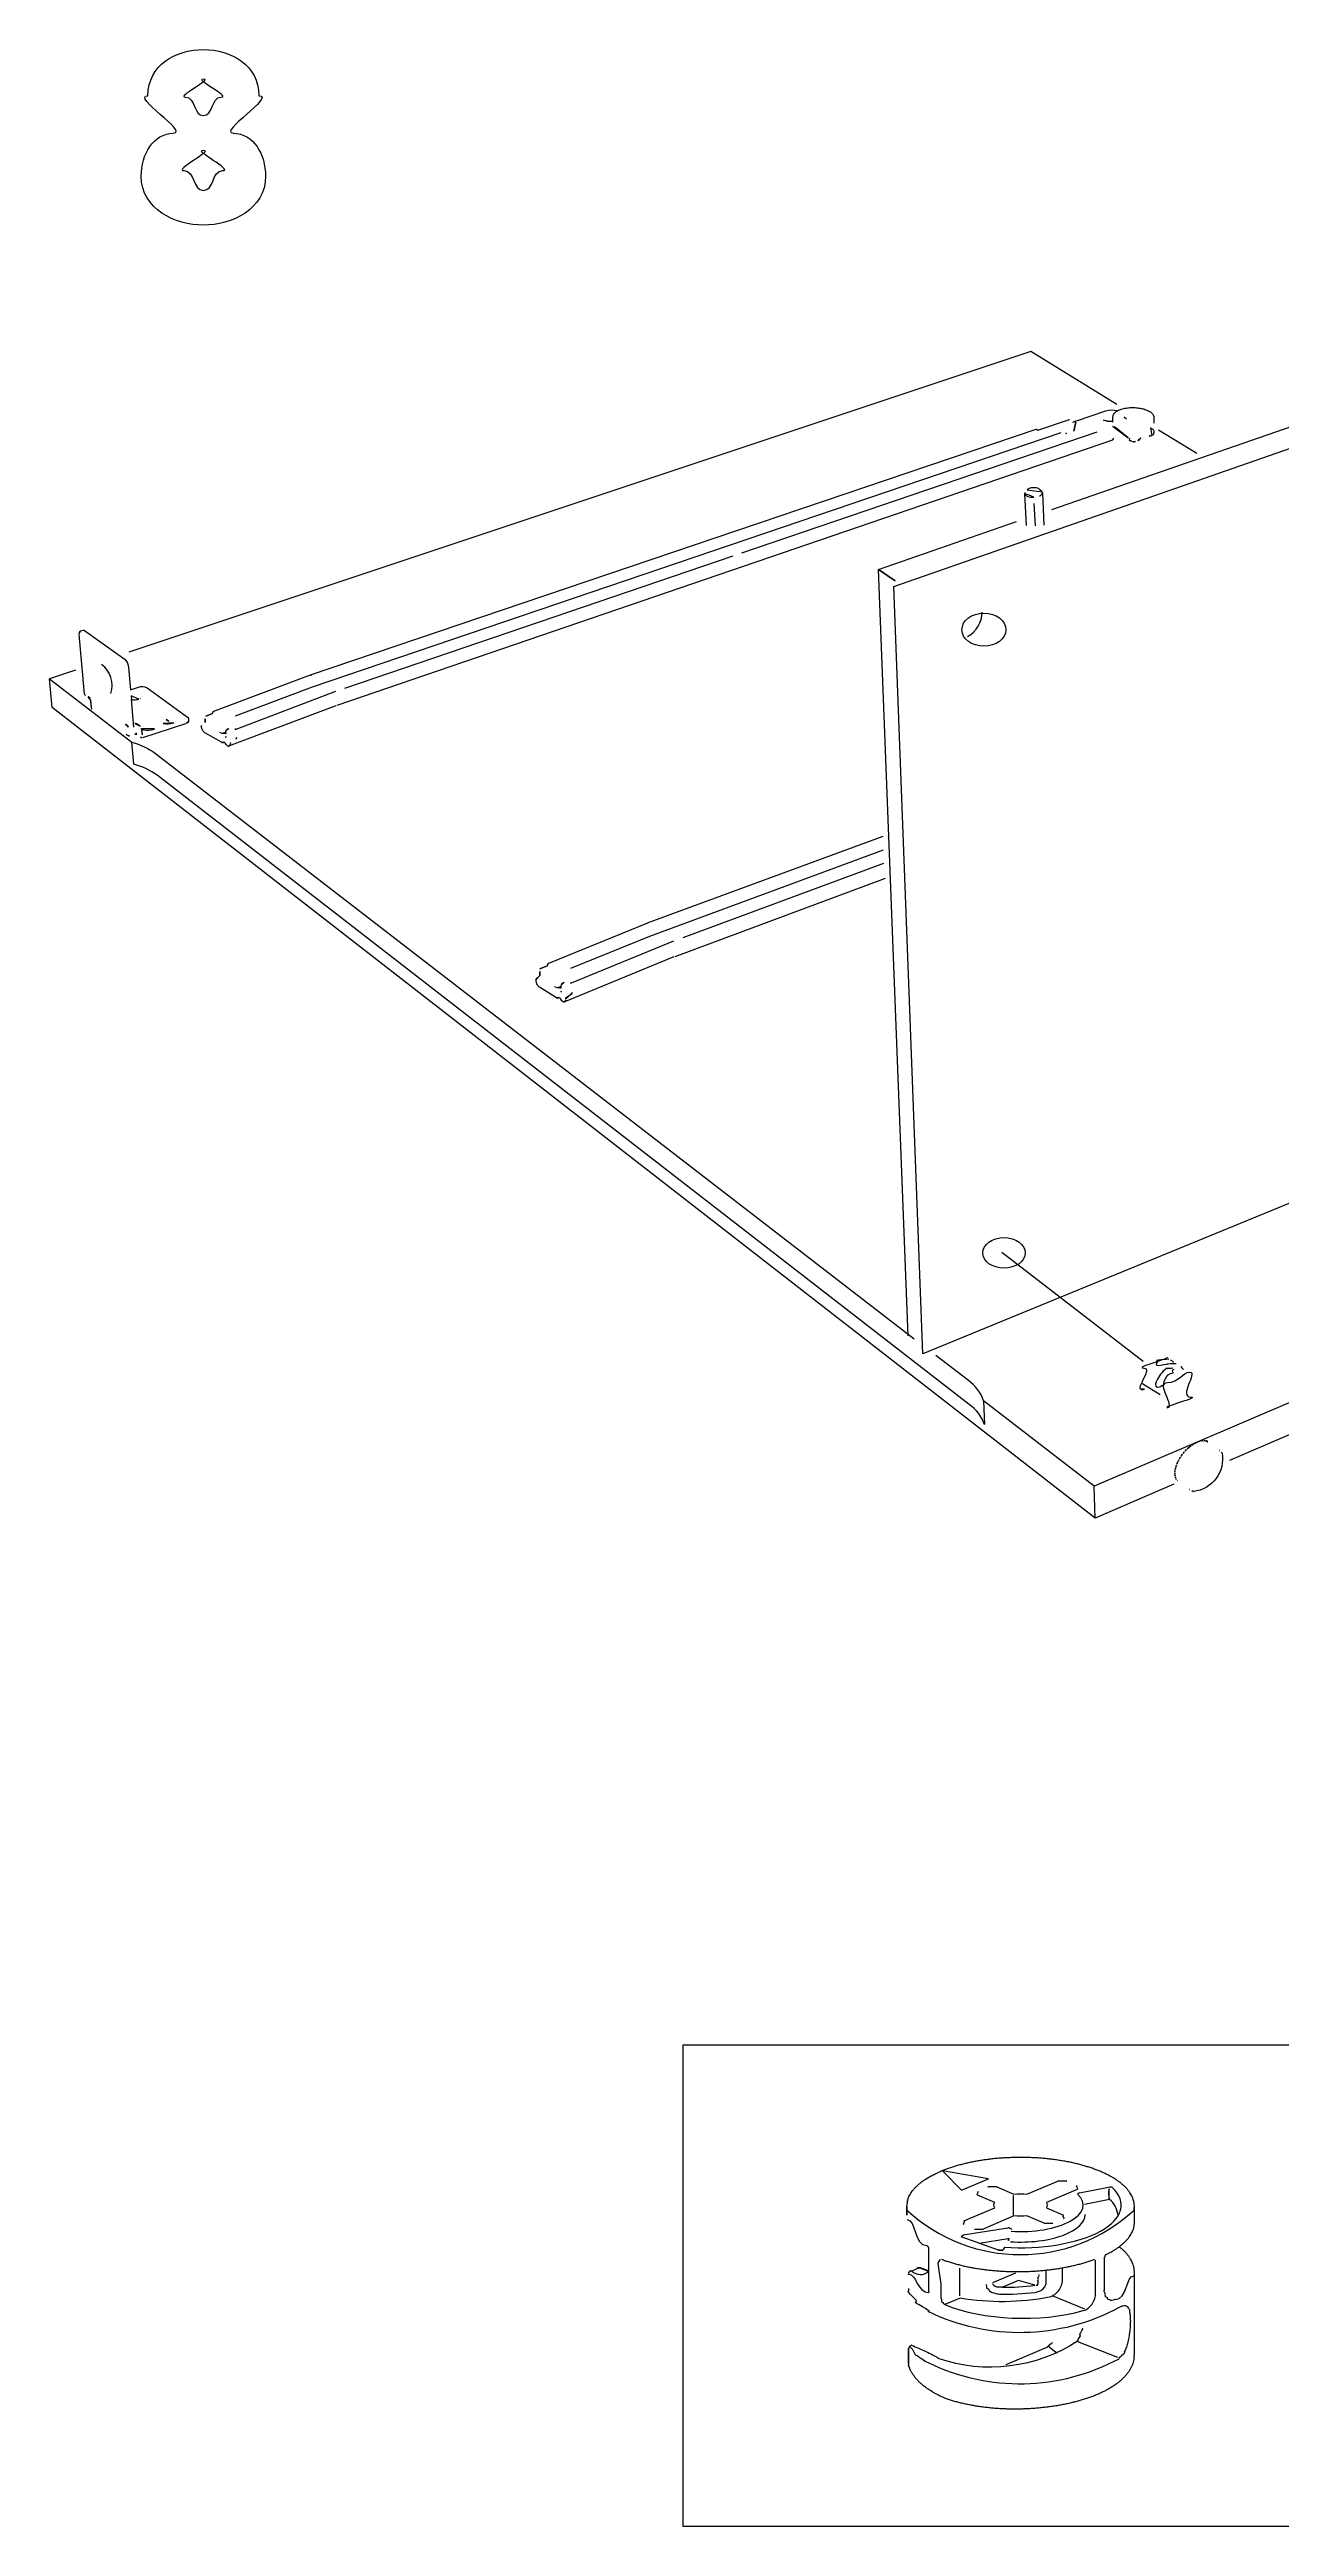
# Model space of a CAD drawing. Header units: metres. Extents: x -30.9 to 24.7, y -10.3 to 6.8.
# Drawn here: x 11.083 to 12.104, y 2.428 to 4.487 of the extents above; entities that cross this region are included whole.
import ezdxf

# ---------------------------------------------------------------- set-up
doc = ezdxf.new("R2010")
doc.units = ezdxf.units.M
doc.header["$MEASUREMENT"] = 0
doc.layers.add('PDF_Working_Num_Penna__255_Num_Penna__255', color=255, linetype='Continuous', lineweight=18)
doc.layers.add('PDF_Working_Num_Penna__7_Num_Penna__7', color=7, linetype='Continuous', lineweight=18)
doc.styles.add('GENERATED_STYLE_1', font='')
doc.styles.get('GENERATED_STYLE_1').set_extended_font_data('Arial')

msp = doc.modelspace()

# ---------------------------------------------------------------- linework, layer by layer
at = {"layer": 'PDF_Working_Num_Penna__255_Num_Penna__255', "color": 255, "linetype": 'Continuous', "lineweight": 18, "flags": 128}
msp.add_lwpolyline([(11.9921, 3.3962), (11.8748, 3.4867)], dxfattribs=at)
at = {"layer": 'PDF_Working_Num_Penna__7_Num_Penna__7', "color": 7, "linetype": 'Continuous', "lineweight": 18, "flags": 128}
for points in [[(11.7848, 4.0402), (12.6914, 4.3563)], [(11.9163, 4.1042), (12.5868, 4.3366)], [(11.8987, 4.2356), (11.149, 3.9856)], [(11.9702, 4.1916), (11.8987, 4.2356)], [(11.9309, 4.1788), (11.9304, 4.1787), (11.9298, 4.1786), (11.9043, 4.1699)], [(11.9669, 4.1769), (11.967, 4.1813), (11.9671, 4.1818), (11.9671, 4.1823), (11.9673, 4.1827), (11.9675, 4.1832), (11.9677, 4.1836), (11.9681, 4.1842), (11.9686, 4.1847), (11.9691, 4.1851), (11.9697, 4.1856), (11.9703, 4.186), (11.9709, 4.1864), (11.9716, 4.1867), (11.9724, 4.1871), (11.9732, 4.1874), (11.974, 4.1877), (11.975, 4.1879), (11.976, 4.1882), (11.977, 4.1884), (11.978, 4.1886), (11.9791, 4.1887), (11.9801, 4.1888), (11.9812, 4.1889), (11.9823, 4.1889), (11.9834, 4.189), (11.9845, 4.1889), (11.9856, 4.1889), (11.9866, 4.1888), (11.9877, 4.1887), (11.9887, 4.1886), (11.9898, 4.1884), (11.9908, 4.1882), (11.9917, 4.188), (11.9927, 4.1878), (11.9936, 4.1875), (11.9945, 4.1872), (11.9953, 4.1869), (11.9961, 4.1865), (11.9969, 4.1861), (11.9976, 4.1857), (11.9982, 4.1853), (11.9988, 4.1848), (11.9994, 4.1843), (11.9999, 4.1838), (12.0003, 4.1833), (12.0006, 4.1828), (12.0009, 4.1822), (12.001, 4.1817), (12.0011, 4.1811), (12.0011, 4.1806), (12.001, 4.1761)], [(11.9237, 4.168), (11.3014, 3.9566), (11.2375, 3.9325)], [(11.9029, 4.1708), (11.2999, 3.9666)], [(11.3223, 3.9417), (11.967, 4.1621)], [(11.6586, 4.0682), (11.9539, 4.1689)], [(12.0367, 4.1507), (12.0049, 4.1702)], [(11.8936, 4.1173), (11.8948, 4.0909)], [(11.9085, 4.118), (11.9097, 4.0913)], [(11.9014, 4.1092), (11.9023, 4.0908)], [(11.7969, 3.4175), (11.7721, 4.0544), (11.8869, 4.0943)], [(11.3287, 3.9558), (11.6515, 4.0658)], [(11.8089, 3.4026), (11.7848, 4.0402)], [(11.113, 3.9497), (11.1127, 3.9499), (11.1125, 3.9502), (11.1124, 3.9506), (11.1123, 3.951), (11.1079, 4.0003)], [(11.1047, 3.9708), (11.0832, 3.9636)], [(11.0832, 3.9636), (11.1516, 3.9108)], [(11.0853, 3.9397), (11.0832, 3.9636)], [(11.2998, 3.9666), (11.2195, 3.9364)], [(11.2382, 3.9218), (11.3211, 3.9532)], [(12.0178, 3.2942), (11.9522, 3.266), (11.0854, 3.9397)], [(11.1532, 3.9234), (11.1512, 3.9463)], [(11.2323, 3.9078), (11.3215, 3.9415)], [(11.1961, 3.9261), (11.1603, 3.9146)], [(11.226, 3.9109), (11.2123, 3.9187), (11.2118, 3.9191), (11.2114, 3.9195), (11.2109, 3.92), (11.2105, 3.9205), (11.2102, 3.9211), (11.2099, 3.9217), (11.2097, 3.9224), (11.2095, 3.923), (11.2095, 3.9236), (11.2094, 3.9244)], [(11.5802, 3.7607), (11.7762, 3.8328)], [(11.7761, 3.8212), (11.5818, 3.7495), (11.5163, 3.7227)], [(11.6098, 3.7487), (11.7767, 3.8105)], [(11.6032, 3.7329), (11.7781, 3.7979)], [(11.5801, 3.7606), (11.4978, 3.727)], [(12.6732, 3.7576), (11.8089, 3.4026)], [(11.511, 3.6951), (11.6023, 3.7327)], [(11.517, 3.7108), (11.602, 3.7458)], [(11.5045, 3.6986), (11.4905, 3.7074), (11.49, 3.7077), (11.4895, 3.7082), (11.4891, 3.7087), (11.4887, 3.7093), (11.4883, 3.71), (11.488, 3.7107), (11.4878, 3.7114), (11.4877, 3.7121), (11.4876, 3.7128), (11.4875, 3.7136)], [(12.7399, 3.6049), (12.064, 3.3141)], [(11.9921, 3.3962), (11.8748, 3.4867)], [(11.991, 3.3783), (12.0064, 3.3687)], [(11.9522, 3.266), (11.9515, 3.2927)], [(11.8255, 2.7237), (11.8413, 2.7076)], [(11.8637, 2.7171), (11.8255, 2.7237)], [(11.8413, 2.7076), (11.8637, 2.7171)], [(11.8844, 2.6861), (11.8843, 2.7031)], [(11.8425, 2.6704), (11.8797, 2.6762)], [(11.872, 2.6578), (11.8417, 2.6686)], [(11.8399, 2.6197), (11.8399, 2.6429)], [(11.8672, 2.631), (11.8863, 2.639)], [(11.9599, 2.6246), (11.9599, 2.6518)], [(11.9437, 2.6086), (11.9174, 2.6195)], [(11.9127, 2.5772), (11.8779, 2.5625)], [(11.9711, 2.5685), (11.938, 2.5815)]]:
    msp.add_lwpolyline(points, dxfattribs=at)
for points in [[(11.9706, 4.1862, 0.134357), (11.9608, 4.1861), (11.9364, 4.1778)], [(11.1088, 4.0034), (11.1111, 4.0041), (11.1114, 4.0041), (11.1117, 4.0041), (11.112, 4.004), (11.1123, 4.0037), (11.1459, 3.9795, -0.192602), (11.1489, 3.9729), (11.1505, 3.9545), (11.1571, 3.9566, -0.207443), (11.1642, 3.9562), (11.1979, 3.9318), (11.1983, 3.9314), (11.1985, 3.9311), (11.1986, 3.9307), (11.1988, 3.9284)], [(12.8243, 3.6659), (11.9515, 3.2927), (11.8596, 3.3637), (11.8603, 3.3439, 0.148635), (11.8476, 3.3606), (11.1727, 3.8834, 0.095923), (11.1531, 3.8926), (11.1516, 3.9108, -0.095468), (11.1712, 3.9016), (11.8017, 3.4152)], [(11.8596, 3.3637, 0.154671), (11.8469, 3.3804), (11.8199, 3.4012)], [(12.0569, 3.321), (12.0573, 3.3206), (12.0576, 3.3204), (12.0578, 3.32, -0.430531), (12.0341, 3.2882), (12.0334, 3.2884), (12.033, 3.2884)], [(11.7959, 2.6972, 0.090669), (11.7958, 2.691, 0.39189), (11.9846, 2.6911, 0.091105), (11.9846, 2.6974, 0.004529), (11.9844, 2.6982, 0.026517), (11.9839, 2.7, 0.019251), (11.9832, 2.7019, 0.024942), (11.9823, 2.7037, 0.024149), (11.9812, 2.7054, 0.018425), (11.9799, 2.7072, 0.01127), (11.9785, 2.709, 0.017787), (11.9768, 2.7107, 0.012441), (11.975, 2.7123, 0.011247), (11.973, 2.714, 0.010277), (11.9709, 2.7155, 0.011588), (11.9685, 2.7171, 0.009842), (11.9661, 2.7186, 0.011147), (11.9634, 2.72, 0.005819), (11.9607, 2.7214, 0.009863), (11.9578, 2.7227, 0.009362), (11.9547, 2.724, 0.004815), (11.9515, 2.7252, 0.006919), (11.9482, 2.7264, 0.001881), (11.9448, 2.7274, 0.005202), (11.9413, 2.7284, 0.004122), (11.9376, 2.7294, 0.003879), (11.9339, 2.7303, 0.005691), (11.9301, 2.7311, 0.003263), (11.9262, 2.7318, 0.004399), (11.9223, 2.7324, 0.00825), (11.9182, 2.733, 0.006879), (11.9141, 2.7335, 0.004631), (11.91, 2.7339, 0.004524), (11.9058, 2.7343, 0.006637), (11.9016, 2.7345, 0.004294), (11.8974, 2.7347, 0.004207), (11.8932, 2.7348, 0.005268), (11.8889, 2.7348, 0.001058), (11.8847, 2.7347, 0.004262), (11.8805, 2.7346, 0.0043), (11.8762, 2.7344, 0.000156), (11.8721, 2.7341, 0.004486), (11.8679, 2.7337, 0.00348), (11.8638, 2.7332, 0.003706), (11.8598, 2.7327, 0.003971), (11.8558, 2.7321, 0.006338), (11.8519, 2.7314, 0.005831), (11.848, 2.7306, 0.00608), (11.8443, 2.7297, 0.006615), (11.8406, 2.7288, 0.008292), (11.837, 2.7278, 0.008919), (11.8336, 2.7268, 0.010476), (11.8302, 2.7257, 0.0097), (11.827, 2.7245, 0.00815), (11.8241, 2.7233)], [(11.7964, 2.6996, -0.021065), (11.7971, 2.7014, -0.02084), (11.7979, 2.7032, -0.019061), (11.799, 2.7051, -0.015167), (11.8002, 2.7068, -0.016922), (11.8017, 2.7086, -0.016495), (11.8033, 2.7103, -0.013762), (11.8051, 2.712, -0.017859), (11.807, 2.7136, -0.013182), (11.8091, 2.7152, -0.012616), (11.8114, 2.7168, -0.02325), (11.8165, 2.7197, -0.008566), (11.8192, 2.7211, -0.007869), (11.8221, 2.7225, 0.000332), (11.8237, 2.7232)], [(11.8432, 2.6821), (11.8688, 2.693, -0.287025), (11.8688, 2.6975), (11.8544, 2.7036)], [(11.8705, 2.7104), (11.8848, 2.7043, -0.051581), (11.8956, 2.7043), (11.9212, 2.7151)], [(11.9373, 2.7083), (11.9117, 2.6975, -0.287025), (11.9117, 2.6929), (11.926, 2.6869)], [(11.9392, 2.7055), (11.9634, 2.7102, -0.087033), (11.9653, 2.7103)], [(11.9712, 2.6874, 0.182915), (11.9643, 2.6999), (11.9435, 2.6958)], [(11.91, 2.6801), (11.8956, 2.6862, -0.052413), (11.8848, 2.6862), (11.8592, 2.6753)], [(11.9612, 2.6541, 0.006127), (11.9627, 2.6548, 0.010122), (11.9654, 2.6562, 0.012849), (11.9679, 2.6577, 0.011802), (11.9702, 2.6592, 0.010939), (11.9724, 2.6608, 0.016376), (11.9745, 2.6624, 0.013442), (11.9763, 2.664, 0.018573), (11.978, 2.6657, 0.017431), (11.9796, 2.6674, 0.019087), (11.9809, 2.6692, 0.038917), (11.983, 2.6727, 0.01777), (11.9838, 2.6745, 0.030709), (11.9843, 2.6763, 0.025636), (11.9846, 2.6778, 0.045039), (11.9849, 2.6807), (11.9849, 2.6941)], [(11.8138, 2.6588), (11.8138, 2.6258, 0.011356), (11.8138, 2.6242, 0.017495), (11.814, 2.6226)], [(11.8558, 2.6637), (11.8799, 2.6675, -0.096349), (11.881, 2.6674)], [(11.9844, 2.6438, 0.025888), (11.9839, 2.6457, 0.021613), (11.9831, 2.6476, 0.024257), (11.9822, 2.6495, 0.019825), (11.9811, 2.6513, 0.015446), (11.9798, 2.6531, 0.01793), (11.9784, 2.6549, 0.017548), (11.9767, 2.6567, 0.013508), (11.9749, 2.6584, 0.01721), (11.9729, 2.6601)], [(11.8242, 2.6176), (11.8242, 2.6294), (11.8217, 2.6466, -0.205989), (11.8222, 2.648), (11.8238, 2.6499)], [(11.8246, 2.6502, 0.001826), (11.8262, 2.6496, 0.009319), (11.8294, 2.6485, 0.007259), (11.8327, 2.6474, 0.006563), (11.8362, 2.6464, 0.003942), (11.8397, 2.6455, 0.006562), (11.8434, 2.6446, 0.005164), (11.8471, 2.6438, 0.007667), (11.8509, 2.6431, 0.005396), (11.8548, 2.6424, 0.005386), (11.8588, 2.6419, 0.003566), (11.8628, 2.6414, 0.003249), (11.8669, 2.6409, 0.002153), (11.8711, 2.6406, 0.002274), (11.8752, 2.6403, 0.003339), (11.8794, 2.6401, 0.00318), (11.8837, 2.64, 0.003173), (11.8879, 2.64, 0.004219), (11.8922, 2.64, 0.004198), (11.8964, 2.6401, 0.005292), (11.9006, 2.6403, 0.006425), (11.9048, 2.6406, 0.005231), (11.909, 2.641, 0.006654), (11.9131, 2.6414, 0.002291), (11.9172, 2.6419, 0.002646), (11.9213, 2.6425, 0.00347), (11.9253, 2.6432, 0.005281), (11.9292, 2.6439, 0.005403), (11.933, 2.6447, 0.008427), (11.9367, 2.6456, 0.007533), (11.9404, 2.6465, 0.004314), (11.9439, 2.6475, 0.004612), (11.9474, 2.6486, 0.006855), (11.9507, 2.6497, 0.006296), (11.952, 2.6502)], [(11.9249, 2.6431), (11.9249, 2.6334, -0.081545), (11.9241, 2.6287, -0.074555), (11.9218, 2.6242, -0.074921), (11.9184, 2.6207, -0.088632), (11.9143, 2.6187, -0.090329), (11.84, 2.6179), (11.8273, 2.6125)], [(11.8652, 2.6234, 0.073302), (11.8689, 2.6219, 0.057742), (11.8727, 2.6213, 0.039963), (11.9023, 2.6227, 0.066894), (11.9057, 2.6236, 0.077365), (11.9086, 2.6254, 0.094677), (11.9108, 2.6282, 0.115114), (11.9116, 2.632), (11.9116, 2.6359), (11.9116, 2.6412)], [(11.9423, 2.6075, 0.09534), (11.9464, 2.6095, 0.084494), (11.9497, 2.613, 0.073743), (11.9519, 2.6175, 0.075162), (11.9526, 2.6223), (11.9526, 2.6494)], [(11.9848, 2.5702, 0.015816), (11.9849, 2.5716), (11.9849, 2.6395)], [(11.9744, 2.6113, 0.051297), (11.9721, 2.61, -0.241065), (11.8134, 2.6067)], [(11.9764, 2.5727, 0.034106), (11.9781, 2.5762, 0.026312), (11.9794, 2.5803, 0.037226), (11.9812, 2.5895, 0.014837), (11.9816, 2.5942, 0.014247), (11.9818, 2.5987, 0.017857), (11.9816, 2.6028, 0.027035), (11.9812, 2.6061)], [(11.8, 2.5787), (11.7997, 2.5788, -0.007086), (11.8114, 2.5736, -0.007877), (11.8171, 2.5708, -0.00944), (11.8198, 2.5694, -0.01742), (11.821, 2.5686)], [(11.938, 2.583, -0.010059), (11.9376, 2.5821, -0.231108), (11.8219, 2.5677), (11.8217, 2.5678)], [(11.9846, 2.568, -0.022204), (11.9842, 2.5659, -0.02018), (11.9836, 2.5637, -0.025151), (11.9827, 2.5615, -0.022481), (11.9816, 2.5594, -0.018171), (11.9804, 2.5572, -0.018548), (11.9789, 2.5551, -0.017124), (11.9771, 2.5531, -0.016134), (11.9752, 2.5511, -0.014205), (11.9731, 2.5491, -0.014321), (11.9708, 2.5473, -0.014358), (11.9684, 2.5455, -0.00912), (11.9658, 2.5438, -0.010811), (11.963, 2.5422, -0.008295), (11.9602, 2.5407, -0.011379), (11.9572, 2.5392, -0.006133), (11.9541, 2.5378, -0.009854), (11.9509, 2.5365, -0.008191), (11.9475, 2.5353, -0.008605), (11.9441, 2.5341, -0.007149), (11.9405, 2.533, -0.006183), (11.9369, 2.532, -0.005963), (11.9332, 2.5311, -0.00354), (11.9294, 2.5302, -0.00536), (11.9255, 2.5294, -0.006111), (11.9216, 2.5287, -0.004173), (11.9176, 2.528, -0.003422), (11.9136, 2.5275, -0.005526), (11.9095, 2.527, -0.005489), (11.9053, 2.5266, -0.004461), (11.9012, 2.5262, -0.004466), (11.897, 2.526, -0.007635), (11.8928, 2.5258, -0.005339), (11.8886, 2.5257, -0.004281), (11.8845, 2.5257, -0.004299), (11.8803, 2.5257, -0.004336), (11.8761, 2.5259, -0.004324), (11.872, 2.5261, -0.00435), (11.8679, 2.5264, -0.004586), (11.8638, 2.5268, -0.002457), (11.8598, 2.5272, -0.006018), (11.8558, 2.5278, -0.008761), (11.852, 2.5284, -0.007827), (11.8481, 2.5291, -0.005535), (11.8444, 2.5299, -0.006011), (11.8407, 2.5307, -0.008297), (11.8371, 2.5316, -0.007657), (11.8337, 2.5327, -0.008737), (11.8303, 2.5337, -0.00876), (11.827, 2.5349, 0.008625), (11.8267, 2.5351, -0.002561), (11.8243, 2.5361, -0.010013), (11.8213, 2.5376, -0.009201), (11.8184, 2.5392, -0.00858), (11.8156, 2.5409, -0.014954), (11.813, 2.5426, -0.01202), (11.8105, 2.5444, -0.014286), (11.8082, 2.5463, -0.015598), (11.8061, 2.5482, -0.0195), (11.8042, 2.5502, -0.016596), (11.8025, 2.5522, -0.018368), (11.801, 2.5543, -0.02331), (11.7997, 2.5563, -0.017576), (11.7985, 2.5584)], [(11.8044, 2.5703, 0.048729), (11.8134, 2.5643, 0.241094), (11.9721, 2.5676)]]:
    msp.add_lwpolyline(points, format="xyb", dxfattribs=at)
for points in [[(11.9669, 4.1775, -0.129017), (11.9591, 4.1785)], [(11.8936, 4.1173, 0.187308), (11.8941, 4.1164, 0.119253), (11.8963, 4.1151, 0.079534), (11.9012, 4.1145, 0.082706)], [(11.9081, 4.1189), (11.906, 4.121, 0.113911), (11.9043, 4.122, 0.079739), (11.9009, 4.1224, 0.084286), (11.8974, 4.1216, 0.124624), (11.8958, 4.1206)], [(11.1597, 3.9219), (11.1603, 3.9217), (11.1609, 3.9214), (11.1616, 3.9212, 0.125967), (11.17, 3.9217), (11.1704, 3.9219)], [(11.1776, 3.9264, 0.123678), (11.186, 3.9269), (11.1864, 3.927)], [(11.9643, 2.6999, -0.178932), (11.9638, 2.7015), (11.9639, 2.7051), (11.9639, 2.7086, 0.17996)], [(11.7956, 2.6941), (11.7956, 2.6869, 0.046681)], [(11.8725, 2.6578, 0.032615), (11.873, 2.6577, 0.025104)], [(11.8769, 2.6602), (11.8761, 2.6584, 0.308583)], [(11.797, 2.6378, 0.02544), (11.797, 2.6375)], [(11.798, 2.64, 0.144115), (11.7971, 2.6387, 0.041667)], [(11.8138, 2.6401), (11.8061, 2.643, -0.213357), (11.807, 2.6431), (11.8066, 2.6431), (11.8061, 2.643), (11.7998, 2.6403, 0.379506)], [(11.8047, 2.643, 0.031225), (11.8044, 2.6429)], [(11.8138, 2.6405), (11.807, 2.643, 0.031243)], [(11.9053, 2.6356, 0.06653), (11.9056, 2.6362, 0.054836)], [(11.902, 2.6287), (11.8885, 2.6326), (11.8752, 2.6269, 0.039898)], [(11.797, 2.5751, -0.162829), (11.7974, 2.5766, 0.133529), (11.797, 2.5752), (11.797, 2.5753), (11.797, 2.5635)], [(11.7971, 2.5622, 0.064056), (11.7975, 2.5608)]]:
    msp.add_lwpolyline(points, format="xyb", close=True, dxfattribs=at)
for points in [[(11.9782, 4.1796), (11.9777, 4.18), (11.9772, 4.1803), (11.9769, 4.1807), (11.9766, 4.181), (11.9765, 4.1814)], [(11.904, 4.1707), (11.9036, 4.1708), (11.9033, 4.1709)], [(11.9043, 4.1699), (11.9043, 4.1706)], [(11.928, 4.1677), (11.9285, 4.1675)], [(11.9338, 4.1769), (11.9339, 4.1767), (11.9341, 4.1766)], [(11.9339, 4.1769), (11.936, 4.1777)], [(11.9362, 4.1769), (11.9346, 4.1693)], [(11.936, 4.1777), (11.9362, 4.1777)], [(11.967, 4.1733), (11.9666, 4.1732)], [(11.9668, 4.1621), (11.967, 4.1623), (11.9671, 4.1624), (11.9672, 4.1627), (11.9673, 4.1631), (11.9674, 4.1635)], [(11.9798, 4.1637), (11.9692, 4.1723), (11.9687, 4.1726), (11.9681, 4.1729), (11.9676, 4.1731)], [(11.981, 4.1629), (11.9806, 4.1631), (11.9803, 4.1634)], [(11.9806, 4.162), (11.9808, 4.1619), (11.9811, 4.1618), (11.9813, 4.1617), (11.9816, 4.1615), (11.9819, 4.1614), (11.9822, 4.1613), (11.9825, 4.161), (11.9829, 4.1608), (11.9833, 4.1606)], [(11.9838, 4.1606), (11.9843, 4.1606), (11.9847, 4.1606), (11.9853, 4.1607), (11.9858, 4.1609)], [(11.9877, 4.1615), (11.9881, 4.1617), (11.9886, 4.1619), (11.989, 4.1623), (11.9894, 4.1626), (11.9897, 4.163), (11.9902, 4.1637)], [(11.9973, 4.1655), (11.9972, 4.1656)], [(11.9991, 4.1655), (11.9989, 4.1654), (11.9986, 4.1653), (11.9982, 4.1653), (11.998, 4.1653), (11.9977, 4.1654), (11.9973, 4.1655)], [(11.9985, 4.172), (11.999, 4.1717), (11.9996, 4.1713), (12.0002, 4.171), (12.0006, 4.1706), (12.0009, 4.1701), (12.001, 4.1697), (12.0011, 4.1693), (12.001, 4.1677), (12.0009, 4.1673), (12.0008, 4.1669), (12.0005, 4.1665), (12.0001, 4.1661), (11.9996, 4.1658)], [(11.7721, 4.0544), (11.7861, 4.0451)], [(11.1088, 4.0034), (11.1085, 4.0032), (11.1083, 4.003), (11.1081, 4.0026), (11.1079, 4.0021), (11.1079, 4.0015), (11.1078, 4.001)], [(11.3009, 3.9665), (11.3005, 3.9666), (11.3002, 3.9666)], [(11.1157, 3.9485), (11.1155, 3.9486), (11.1153, 3.9486), (11.1152, 3.9483), (11.1153, 3.9481), (11.1154, 3.9479), (11.1156, 3.9478)], [(11.1171, 3.946), (11.1171, 3.9463), (11.117, 3.9467), (11.1168, 3.9471), (11.1167, 3.9475), (11.1163, 3.9475), (11.1159, 3.9476)], [(11.1167, 3.9475), (11.1165, 3.9478), (11.1163, 3.948), (11.1161, 3.9482)], [(11.1171, 3.946), (11.1177, 3.9391), (11.1181, 3.9386), (11.1183, 3.9383)], [(11.151, 3.9493), (11.1512, 3.9463), (11.1522, 3.9462), (11.1533, 3.9462), (11.1543, 3.9462), (11.1554, 3.9463), (11.1564, 3.9465), (11.1574, 3.9467)], [(11.1584, 3.947), (11.1588, 3.9471)], [(11.2131, 3.9326), (11.2187, 3.9347)], [(11.2195, 3.9364), (11.2192, 3.9363), (11.219, 3.9361), (11.2189, 3.9358), (11.2188, 3.9355), (11.2187, 3.9352)], [(11.147, 3.9255), (11.1468, 3.9256), (11.1466, 3.9256), (11.1464, 3.9255), (11.1464, 3.9253), (11.1463, 3.925)], [(11.147, 3.9255), (11.1475, 3.9252), (11.1477, 3.9249), (11.1478, 3.9248), (11.148, 3.9246), (11.1482, 3.9242), (11.1484, 3.9239), (11.1486, 3.9237), (11.1487, 3.9235), (11.1489, 3.9234)], [(11.147, 3.9177), (11.1472, 3.9173), (11.1475, 3.9169)], [(11.1478, 3.9167), (11.1482, 3.9164), (11.1487, 3.9162), (11.1492, 3.9162), (11.1497, 3.9162)], [(11.154, 3.9176), (11.1545, 3.9177), (11.1549, 3.9177), (11.1554, 3.9177), (11.1557, 3.9173)], [(11.1586, 3.9241), (11.1561, 3.926), (11.1557, 3.9262), (11.1552, 3.9264), (11.1547, 3.9264), (11.1542, 3.9264)], [(11.1554, 3.9177), (11.1552, 3.9182), (11.1551, 3.9187)], [(11.1587, 3.915), (11.1591, 3.9148), (11.1597, 3.9146)], [(11.1596, 3.9223), (11.1601, 3.9175), (11.1601, 3.9173), (11.1603, 3.9171)], [(11.1802, 3.9297), (11.1822, 3.9285)], [(11.1988, 3.9284), (11.1988, 3.9281), (11.1986, 3.9277), (11.1983, 3.9273), (11.1979, 3.927), (11.1974, 3.9267), (11.1968, 3.9264)], [(11.2094, 3.9244), (11.2094, 3.9246), (11.2095, 3.9247)], [(11.2126, 3.9274), (11.2126, 3.9278), (11.2126, 3.9283), (11.2126, 3.9288), (11.2126, 3.9293), (11.2126, 3.9298), (11.2126, 3.9302), (11.2126, 3.9304)], [(11.2253, 3.9187), (11.2246, 3.919)], [(11.2295, 3.9193), (11.2296, 3.9179), (11.2286, 3.918), (11.2277, 3.9181), (11.2269, 3.9182), (11.226, 3.9185)], [(11.226, 3.9109), (11.2264, 3.9107), (11.2267, 3.9106), (11.2271, 3.9106)], [(11.2274, 3.9107), (11.2282, 3.911), (11.228, 3.911)], [(11.231, 3.908), (11.2306, 3.9083), (11.2302, 3.9086), (11.2298, 3.9091), (11.2295, 3.9095), (11.2292, 3.9101), (11.229, 3.9104), (11.2287, 3.9106), (11.2284, 3.9109)], [(11.2295, 3.9193), (11.2296, 3.9197)], [(11.2296, 3.9149), (11.2296, 3.9152), (11.2297, 3.9155), (11.2297, 3.9157)], [(11.2297, 3.9201), (11.2302, 3.9211), (11.2305, 3.9214), (11.2308, 3.9217), (11.2312, 3.922), (11.2317, 3.9221), (11.2321, 3.9222)], [(11.2382, 3.9218), (11.2379, 3.9218), (11.2376, 3.9218), (11.2373, 3.9218)], [(11.238, 3.9136), (11.2383, 3.9138), (11.2385, 3.9142), (11.2387, 3.9145), (11.2388, 3.9148)], [(11.2274, 3.9107), (11.2276, 3.9107)], [(11.231, 3.908), (11.2314, 3.9078), (11.2319, 3.9077), (11.2322, 3.9077)], [(11.2326, 3.9078), (11.2329, 3.9079), (11.2331, 3.9081), (11.2333, 3.9085), (11.2335, 3.9088), (11.2336, 3.9093)], [(11.2336, 3.9098), (11.2336, 3.9102), (11.2335, 3.9105), (11.2333, 3.9107)], [(11.4978, 3.727), (11.4976, 3.7269), (11.4974, 3.7267), (11.4972, 3.7264), (11.4971, 3.726), (11.497, 3.7257)], [(11.4905, 3.7167), (11.4877, 3.7142), (11.4876, 3.7138)], [(11.4908, 3.717), (11.4907, 3.7168)], [(11.4908, 3.717), (11.4908, 3.7175), (11.4908, 3.7181), (11.4908, 3.7186), (11.4908, 3.7192), (11.4908, 3.7197), (11.4908, 3.7201), (11.4908, 3.7204)], [(11.4909, 3.7224), (11.4911, 3.7227)], [(11.4913, 3.7228), (11.497, 3.7251)], [(11.5038, 3.7074), (11.5031, 3.7077)], [(11.5081, 3.708), (11.5082, 3.7064), (11.5072, 3.7065), (11.5063, 3.7067), (11.5054, 3.7068), (11.5046, 3.7071)], [(11.5081, 3.708), (11.5082, 3.7084)], [(11.5083, 3.7089), (11.5089, 3.71), (11.5091, 3.7104), (11.5095, 3.7107), (11.5099, 3.7109), (11.5103, 3.7111), (11.5108, 3.7112)], [(11.517, 3.7108), (11.5167, 3.7107), (11.5164, 3.7107), (11.5162, 3.7107)], [(11.5045, 3.6986), (11.5049, 3.6984), (11.5053, 3.6983), (11.5057, 3.6983), (11.506, 3.6984), (11.5061, 3.6985)], [(11.506, 3.6984), (11.5068, 3.6987), (11.5065, 3.6987)], [(11.5097, 3.6954), (11.5092, 3.6957), (11.5088, 3.6961), (11.5084, 3.6966), (11.5081, 3.6971), (11.5078, 3.6977), (11.5076, 3.6981), (11.5073, 3.6983), (11.507, 3.6986)], [(11.5082, 3.7031), (11.5083, 3.7034), (11.5083, 3.7038), (11.5083, 3.704)], [(11.5097, 3.6954), (11.5101, 3.6952), (11.5105, 3.6951), (11.5109, 3.6951)], [(11.5113, 3.6951), (11.5116, 3.6953), (11.5119, 3.6956), (11.5121, 3.6959), (11.5122, 3.6964), (11.5123, 3.6969)], [(11.5168, 3.7016), (11.5123, 3.6976), (11.5123, 3.6979), (11.5122, 3.6982), (11.512, 3.6984)], [(11.5168, 3.7016), (11.5171, 3.7019), (11.5174, 3.7023), (11.5176, 3.7026), (11.5177, 3.703)], [(11.9904, 3.3732), (11.9913, 3.3727), (11.9934, 3.3732)], [(12.0215, 3.3137), (12.0214, 3.3139), (12.0216, 3.3142), (12.0217, 3.3145)], [(12.0233, 3.3169), (12.0231, 3.3167), (12.0228, 3.3165), (12.0227, 3.3162), (12.0227, 3.3159), (12.0223, 3.3153)], [(12.0248, 3.3191), (12.0245, 3.3189), (12.0244, 3.3187), (12.0242, 3.3184), (12.0241, 3.3182), (12.0237, 3.3175)], [(12.0265, 3.3212), (12.0263, 3.321), (12.026, 3.3209), (12.0258, 3.3205), (12.0258, 3.3203), (12.0253, 3.3197)], [(12.0283, 3.3231), (12.0281, 3.323), (12.0278, 3.3229), (12.0276, 3.3226), (12.0275, 3.3223), (12.027, 3.3218)], [(12.0302, 3.3249), (12.03, 3.3248), (12.0297, 3.3246), (12.0295, 3.3244), (12.0294, 3.3241), (12.0288, 3.3236)], [(12.0322, 3.3264), (12.032, 3.3264), (12.0317, 3.3263), (12.0315, 3.326), (12.0314, 3.3258), (12.0311, 3.3256), (12.0309, 3.3254), (12.0305, 3.3251)], [(12.0342, 3.3277), (12.034, 3.3278), (12.0338, 3.3277), (12.0335, 3.3275), (12.0333, 3.3272), (12.0327, 3.3268)], [(12.0362, 3.3288), (12.036, 3.3289), (12.0357, 3.3288), (12.0355, 3.3286), (12.0353, 3.3284), (12.0347, 3.328)], [(12.038, 3.3296), (12.0377, 3.3296), (12.0375, 3.3295), (12.0373, 3.3293), (12.0367, 3.329)], [(12.0399, 3.3302), (12.0397, 3.3303), (12.0395, 3.3302), (12.0392, 3.3299), (12.0387, 3.3298)], [(12.0417, 3.3305), (12.0413, 3.3305), (12.041, 3.3303), (12.0405, 3.3302)], [(12.0433, 3.3305), (12.0429, 3.3304), (12.0428, 3.3303), (12.0423, 3.3303)], [(12.0448, 3.3302), (12.0444, 3.3302), (12.0443, 3.33), (12.044, 3.3301)], [(12.0448, 3.3302), (12.0457, 3.3295), (12.0459, 3.3296)], [(12.0558, 3.3222), (12.0557, 3.3224)], [(12.0185, 3.303), (12.0184, 3.3035)], [(12.0186, 3.3049), (12.0185, 3.3051), (12.0186, 3.3053), (12.0186, 3.3056)], [(12.0185, 3.303), (12.0187, 3.3024)], [(12.0187, 3.3012), (12.0185, 3.3014), (12.0186, 3.3017)], [(12.0186, 3.3049), (12.0187, 3.3044)], [(12.0187, 3.3012), (12.0188, 3.3011), (12.019, 3.3007)], [(12.0193, 3.3079), (12.019, 3.3077), (12.0189, 3.3074), (12.0189, 3.3071), (12.019, 3.307), (12.0189, 3.3064)], [(12.0191, 3.2997), (12.019, 3.2998), (12.019, 3.3)], [(12.0191, 3.2997), (12.0194, 3.2994), (12.0196, 3.2991)], [(12.0199, 3.3102), (12.0197, 3.3099), (12.0196, 3.3096), (12.0195, 3.3094), (12.0196, 3.3092), (12.0194, 3.3085)], [(12.0197, 3.2983), (12.0196, 3.2986)], [(12.0207, 3.3123), (12.0205, 3.3121), (12.0204, 3.3118), (12.0204, 3.3116), (12.0204, 3.3114), (12.0201, 3.3108)], [(12.0206, 3.2972), (12.0205, 3.2973)], [(12.0208, 3.3124), (12.0211, 3.3131)], [(12.0306, 3.29), (12.0304, 3.2899)], [(12.033, 3.2884), (12.0326, 3.2886)], [(12.0341, 3.2882), (12.0343, 3.2881)], [(12.5923, 2.4282), (11.6097, 2.4282), (11.6097, 2.8284), (12.5923, 2.8284)]]:
    msp.add_lwpolyline(points, close=True, dxfattribs=at)
at = {"layer": 'PDF_Working_Num_Penna__7_Num_Penna__7', "color": 7, "linetype": 'Continuous', "lineweight": 18}
for centre, radius, start, end in [((11.8354, 4.0191), 0.023, 298.006, 359.8678), ((11.1138, 3.958), 0.0215, 342.0255, 54.2476), ((12.0278, 3.369), 0.0269, 127.4278, 155.8033), ((11.8096, 2.6584), 0.00446, 0.84, 25.3928), ((11.8738, 2.6611), 0.00341, 274.2205, 282.0397), ((11.7981, 2.6375), 0.00106, 160.8786, 171.8674), ((11.8059, 2.6405), 0.00272, 90.0562, 102.6242), ((11.9673, 2.6395), 0.0176, 350.1079, 10.7619), ((11.9739, 2.6063), 0.00699, 20.6094, 37.9109), ((11.8041, 2.5729), 0.00774, 136.1437, 144.1641)]:
    msp.add_arc(centre, radius, start, end, dxfattribs=at)
for centre, major_axis, ratio in [((11.8598, 4.0044), (0.0183, 0), 0.75141), ((11.8765, 3.4865), (0.0177, 0), 0.717249)]:
    msp.add_ellipse(centre, major_axis=major_axis, ratio=ratio, dxfattribs=at)
for centre, major_axis, ratio, start_param, end_param in [((11.8902, 2.6952), (-0.0838, 0), 0.422635, 1.41134, 3.56195), ((11.8902, 2.6952), (0.0521, 0), 0.422428, 4.561708, 6.695735), ((11.89, 2.6873), (-0.0539, 0.0001), 0.422664, 1.422953, 3.154164)]:
    msp.add_ellipse(centre, major_axis=major_axis, ratio=ratio, start_param=start_param, end_param=end_param, dxfattribs=at)
for points in [[(11.165, 4.448), (11.165, 4.4738), (11.1879, 4.4865), (11.2111, 4.4865)], [(11.2111, 4.4865), (11.2342, 4.4865), (11.2571, 4.4738), (11.2571, 4.448)], [(11.1863, 4.4173), (11.1993, 4.4173), (11.1506, 4.448), (11.165, 4.448)], [(11.2111, 4.4621), (11.2193, 4.4621), (11.1878, 4.4469), (11.1962, 4.4469)], [(11.1962, 4.4469), (11.2046, 4.4469), (11.2028, 4.4316), (11.2111, 4.4316)], [(11.2259, 4.4469), (11.2344, 4.4469), (11.2028, 4.4621), (11.2111, 4.4621)], [(11.2111, 4.4316), (11.2193, 4.4316), (11.2175, 4.4469), (11.2259, 4.4469)], [(11.2571, 4.448), (11.2715, 4.448), (11.2228, 4.4173), (11.2358, 4.4173)], [(11.1594, 4.3814), (11.1594, 4.3992), (11.1693, 4.4169), (11.1863, 4.4169)], [(11.2358, 4.4169), (11.2528, 4.4169), (11.2627, 4.3992), (11.2627, 4.3814)], [(11.2111, 4.4028), (11.22, 4.4028), (11.1856, 4.3859), (11.1949, 4.3859)], [(11.1949, 4.3859), (11.204, 4.3859), (11.2021, 4.3694), (11.2111, 4.3694)], [(11.2272, 4.3859), (11.2365, 4.3859), (11.2021, 4.4028), (11.2111, 4.4028)], [(11.2111, 4.3694), (11.22, 4.3694), (11.218, 4.3859), (11.2272, 4.3859)], [(11.2111, 4.3406), (11.1877, 4.3406), (11.1594, 4.3535), (11.1594, 4.3814)], [(11.2627, 4.3814), (11.2627, 4.3535), (11.2344, 4.3406), (11.2111, 4.3406)], [(11.8939, 4.1183), (11.8943, 4.1183), (11.8933, 4.1173), (11.8936, 4.1173)], [(11.906, 4.1155), (11.9069, 4.1155), (11.9073, 4.117), (11.9082, 4.117)], [(11.9085, 4.118), (11.9088, 4.118), (11.9077, 4.1189), (11.9081, 4.1189)], [(11.9082, 4.117), (11.9085, 4.117), (11.9082, 4.118), (11.9085, 4.118)], [(12.0116, 3.3996), (12.0178, 3.3996), (11.9832, 3.3908), (11.9928, 3.3908)], [(12.0135, 3.3982), (12.0135, 3.3982), (11.9987, 3.397), (12.0047, 3.397)], [(12.0047, 3.397), (12.0047, 3.397), (12.0009, 3.3929), (12.0041, 3.3929)], [(12.0172, 3.3953), (12.0186, 3.3953), (12.0148, 3.3975), (12.0148, 3.3975)], [(11.9928, 3.3908), (12.0002, 3.3908), (11.9855, 3.3732), (11.9904, 3.3732)], [(12.0032, 3.38), (12.0032, 3.38), (12.0011, 3.375), (12.0042, 3.375)], [(12.0127, 3.358), (12.0189, 3.358), (12.0027, 3.3787), (12.0123, 3.3787)], [(12.0041, 3.3929), (12.0071, 3.3929), (12.0124, 3.3944), (12.0124, 3.3944)], [(12.0042, 3.375), (12.0073, 3.375), (12.0069, 3.3764), (12.009, 3.3764)], [(12.0167, 3.3906), (12.0167, 3.3906), (12.0082, 3.3904), (12.0114, 3.3904)], [(12.009, 3.3764), (12.009, 3.3764), (12.0102, 3.3867), (12.0172, 3.3867)], [(12.0123, 3.3787), (12.0219, 3.3787), (12.0248, 3.3874), (12.0311, 3.3874)], [(12.0124, 3.3944), (12.0124, 3.3944), (12.0163, 3.3946), (12.0195, 3.3946)], [(12.0172, 3.3867), (12.0172, 3.3867), (12.0155, 3.3898), (12.0179, 3.3898)], [(12.0311, 3.3874), (12.0373, 3.3874), (12.0218, 3.3667), (12.0314, 3.3667)], [(12.0236, 3.3921), (12.0236, 3.3921), (12.0244, 3.39), (12.0258, 3.39)], [(12.0314, 3.3667), (12.041, 3.3667), (12.0064, 3.358), (12.0127, 3.358)], [(11.8241, 2.7233), (11.8242, 2.7233), (11.8236, 2.7232), (11.8237, 2.7232)], [(11.7964, 2.6996), (11.7971, 2.6996), (11.7953, 2.6977), (11.7959, 2.6977)], [(11.7959, 2.6977), (11.7961, 2.6977), (11.7958, 2.6974), (11.7959, 2.6974)], [(11.8544, 2.7066), (11.8566, 2.7066), (11.8523, 2.7036), (11.8544, 2.7036)], [(11.8705, 2.7104), (11.8726, 2.7104), (11.8611, 2.7104), (11.8633, 2.7104)], [(11.9284, 2.7151), (11.9306, 2.7151), (11.9191, 2.7151), (11.9212, 2.7151)], [(11.9373, 2.7083), (11.9394, 2.7083), (11.9351, 2.7114), (11.9373, 2.7114)], [(11.9392, 2.7055), (11.9399, 2.7055), (11.9376, 2.7049), (11.9379, 2.7049)], [(11.9379, 2.7049), (11.9383, 2.7049), (11.9376, 2.7041), (11.938, 2.7041)], [(11.9668, 2.7097), (11.9671, 2.7097), (11.9647, 2.7103), (11.9653, 2.7103)], [(11.7959, 2.6832), (11.8036, 2.6832), (11.8011, 2.6616), (11.8126, 2.6616)], [(11.8432, 2.6821), (11.8453, 2.6821), (11.841, 2.6791), (11.8432, 2.6791)], [(11.881, 2.6763), (11.8814, 2.6763), (11.8793, 2.6762), (11.8797, 2.6762)], [(11.8831, 2.675), (11.8837, 2.675), (11.8796, 2.6763), (11.881, 2.6763)], [(11.91, 2.6801), (11.9121, 2.6801), (11.915, 2.6801), (11.9172, 2.6801)], [(11.926, 2.6838), (11.9282, 2.6838), (11.9239, 2.6869), (11.926, 2.6869)], [(11.8136, 2.6603), (11.8142, 2.6603), (11.8121, 2.6616), (11.8126, 2.6616)], [(11.8425, 2.6704), (11.8438, 2.6704), (11.8403, 2.669), (11.841, 2.669)], [(11.841, 2.669), (11.8412, 2.669), (11.8414, 2.6686), (11.8417, 2.6686)], [(11.852, 2.6753), (11.8542, 2.6753), (11.8571, 2.6753), (11.8592, 2.6753)], [(11.8724, 2.6578), (11.8726, 2.6578), (11.8718, 2.6578), (11.872, 2.6578)], [(11.872, 2.6578), (11.8731, 2.6578), (11.8746, 2.6579), (11.8756, 2.6579)], [(11.8725, 2.6578), (11.8726, 2.6578), (11.8724, 2.6578), (11.8724, 2.6578)], [(11.8741, 2.6577), (11.8742, 2.6577), (11.8733, 2.6576), (11.8735, 2.6576)], [(11.8748, 2.6578), (11.8749, 2.6578), (11.8744, 2.6577), (11.8745, 2.6577)], [(11.875, 2.6579), (11.8751, 2.6579), (11.8748, 2.6578), (11.8748, 2.6578)], [(11.8751, 2.6579), (11.8751, 2.6579), (11.875, 2.6579), (11.875, 2.6579)], [(11.8756, 2.6579), (11.8759, 2.6579), (11.8759, 2.6584), (11.8761, 2.6584)], [(11.8799, 2.6675), (11.8804, 2.6675), (11.8797, 2.6659), (11.8803, 2.6659)], [(11.8803, 2.6659), (11.8805, 2.6659), (11.8807, 2.666), (11.8809, 2.666)], [(11.9729, 2.6601), (11.9732, 2.6601), (11.9719, 2.6606), (11.9722, 2.6606)], [(11.7971, 2.6383), (11.7972, 2.6383), (11.7968, 2.6378), (11.797, 2.6378)], [(11.797, 2.6374), (11.7971, 2.6374), (11.797, 2.6377), (11.7971, 2.6377)], [(11.7971, 2.6379), (11.7972, 2.6379), (11.7971, 2.6379), (11.7972, 2.6379)], [(11.7972, 2.6379), (11.7972, 2.6379), (11.7972, 2.6378), (11.7973, 2.6378)], [(11.7973, 2.6378), (11.8035, 2.6378), (11.8046, 2.6226), (11.814, 2.6226)], [(11.7985, 2.6404), (11.7987, 2.6404), (11.7978, 2.64), (11.798, 2.64)], [(11.7987, 2.6405), (11.7987, 2.6405), (11.7984, 2.6404), (11.7985, 2.6404)], [(11.7989, 2.6405), (11.799, 2.6405), (11.7986, 2.6404), (11.7987, 2.6404)], [(11.7998, 2.6403), (11.8, 2.6403), (11.7988, 2.6406), (11.7991, 2.6406)], [(11.7991, 2.6406), (11.7991, 2.6406), (11.7988, 2.6405), (11.7989, 2.6405)], [(11.8051, 2.6431), (11.8053, 2.6431), (11.8041, 2.6429), (11.8044, 2.6429)], [(11.8053, 2.6432), (11.8055, 2.6432), (11.8045, 2.643), (11.8047, 2.643)], [(11.8056, 2.6431), (11.8057, 2.6431), (11.8049, 2.6431), (11.8051, 2.6431)], [(11.806, 2.643), (11.8062, 2.643), (11.8054, 2.6431), (11.8056, 2.6431)], [(11.8065, 2.6432), (11.8067, 2.6432), (11.8057, 2.6432), (11.8059, 2.6432)], [(11.8061, 2.643), (11.8061, 2.643), (11.806, 2.643), (11.806, 2.643)], [(11.8061, 2.643), (11.8061, 2.643), (11.8061, 2.643), (11.8061, 2.643)], [(11.9049, 2.6329), (11.9057, 2.6329), (11.9042, 2.6352), (11.9049, 2.6352)], [(11.9049, 2.6352), (11.9051, 2.6352), (11.9051, 2.6356), (11.9053, 2.6356)], [(11.9058, 2.6368), (11.906, 2.6368), (11.9056, 2.6375), (11.9058, 2.6375)], [(11.9604, 2.6531), (11.9611, 2.6531), (11.9593, 2.6513), (11.9599, 2.6513)], [(11.9616, 2.6544), (11.9621, 2.6544), (11.9598, 2.6531), (11.9604, 2.6531)], [(11.9688, 2.6168), (11.9797, 2.6168), (11.9774, 2.6365), (11.9846, 2.6365)], [(11.9845, 2.643), (11.9849, 2.643), (11.9841, 2.6438), (11.9844, 2.6438)], [(11.8032, 2.6148), (11.8072, 2.6148), (11.7938, 2.6239), (11.7972, 2.6239)], [(11.797, 2.6258), (11.7972, 2.6258), (11.7968, 2.6253), (11.797, 2.6253)], [(11.797, 2.625), (11.7974, 2.625), (11.7968, 2.6239), (11.7972, 2.6239)], [(11.797, 2.6253), (11.7971, 2.6253), (11.7969, 2.625), (11.797, 2.625)], [(11.8134, 2.6067), (11.8182, 2.6067), (11.7993, 2.6148), (11.8032, 2.6148)], [(11.814, 2.6226), (11.814, 2.6226), (11.814, 2.6226), (11.814, 2.6226)], [(11.8242, 2.6176), (11.8252, 2.6176), (11.824, 2.6145), (11.8251, 2.6145)], [(11.8251, 2.6145), (11.8262, 2.6145), (11.8264, 2.6125), (11.8273, 2.6125)], [(11.8613, 2.6295), (11.8625, 2.6295), (11.8612, 2.626), (11.8624, 2.626)], [(11.8624, 2.626), (11.8637, 2.626), (11.8639, 2.6234), (11.8652, 2.6234)], [(11.8683, 2.628), (11.869, 2.628), (11.8664, 2.6299), (11.8672, 2.6299)], [(11.8704, 2.6271), (11.8712, 2.6271), (11.8675, 2.628), (11.8683, 2.628)], [(11.8751, 2.6269), (11.8768, 2.6269), (11.8688, 2.6271), (11.8704, 2.6271)], [(11.9042, 2.6288), (11.9047, 2.6288), (11.9029, 2.6282), (11.9033, 2.6282)], [(11.9047, 2.6307), (11.9054, 2.6307), (11.9037, 2.6288), (11.9042, 2.6288)], [(11.9047, 2.6307), (11.9054, 2.6307), (11.9041, 2.6329), (11.9049, 2.6329)], [(11.9607, 2.6201), (11.9621, 2.6201), (11.9582, 2.6246), (11.9599, 2.6246)], [(11.9627, 2.617), (11.9639, 2.617), (11.9593, 2.6201), (11.9607, 2.6201)], [(11.9656, 2.6158), (11.9667, 2.6158), (11.9616, 2.617), (11.9627, 2.617)], [(11.9688, 2.6168), (11.97, 2.6168), (11.9646, 2.6158), (11.9656, 2.6158)], [(11.8273, 2.6125), (11.8591, 2.5995), (11.9066, 2.5974), (11.9423, 2.6075)], [(11.9744, 2.6113), (11.9751, 2.6113), (11.9757, 2.6119), (11.9764, 2.6119)], [(11.9764, 2.6119), (11.977, 2.6119), (11.9775, 2.6116), (11.978, 2.6116)], [(11.978, 2.6116), (11.9786, 2.6116), (11.9788, 2.6106), (11.9794, 2.6106)], [(11.9804, 2.6088), (11.9812, 2.6088), (11.9801, 2.6061), (11.9812, 2.6061)], [(11.7978, 2.5774), (11.7981, 2.5774), (11.7971, 2.5766), (11.7974, 2.5766)], [(11.7985, 2.5768), (11.7989, 2.5768), (11.7979, 2.5779), (11.7983, 2.5779)], [(11.7983, 2.5779), (11.7985, 2.5779), (11.7984, 2.5784), (11.7987, 2.5784)], [(11.7985, 2.5768), (11.8011, 2.5768), (11.8012, 2.5703), (11.8044, 2.5703)], [(11.7987, 2.5784), (11.799, 2.5784), (11.7993, 2.5788), (11.7997, 2.5788)], [(11.92, 2.572), (11.9222, 2.572), (11.911, 2.5779), (11.9147, 2.5779)], [(11.9162, 2.5811), (11.9182, 2.5811), (11.9112, 2.5772), (11.9127, 2.5772)], [(11.9396, 2.5873), (11.9413, 2.5873), (11.9367, 2.583), (11.938, 2.583)], [(11.9414, 2.593), (11.9436, 2.593), (11.9378, 2.5873), (11.9396, 2.5873)], [(11.797, 2.5635), (11.7975, 2.5635), (11.7967, 2.5622), (11.7971, 2.5622)], [(11.797, 2.5634), (11.7974, 2.5634), (11.7967, 2.5622), (11.7971, 2.5622)], [(11.797, 2.5637), (11.7971, 2.5637), (11.7969, 2.5634), (11.797, 2.5634)], [(11.7971, 2.5622), (11.7975, 2.5622), (11.797, 2.561), (11.7974, 2.561)], [(11.7974, 2.561), (11.7976, 2.561), (11.7974, 2.5606), (11.7976, 2.5606)], [(11.7976, 2.5606), (11.7983, 2.5606), (11.7977, 2.5584), (11.7985, 2.5584)], [(11.821, 2.5686), (11.8212, 2.5686), (11.8213, 2.5683), (11.8215, 2.5683)], [(11.8215, 2.5683), (11.8216, 2.5683), (11.8216, 2.568), (11.8217, 2.568)], [(11.8217, 2.568), (11.8218, 2.568), (11.8215, 2.5678), (11.8217, 2.5678)], [(11.9764, 2.5727), (11.9789, 2.5727), (11.9701, 2.5676), (11.9721, 2.5676)], [(11.9846, 2.568), (11.9853, 2.568), (11.9841, 2.5702), (11.9848, 2.5702)]]:
    msp.add_open_spline(points, degree=3, dxfattribs=at)

# ---------------------------------------------------------------- texts
at = {"layer": 'PDF_Working_Num_Penna__7_Num_Penna__7', "color": 7, "linetype": 'Continuous', "lineweight": 18, "insert": (12.0626, 2.5192), "char_height": 0.00000321, "attachment_point": 7, "rotation": 90, "style": 'GENERATED_STYLE_1'}
msp.add_mtext('\\A1;{\\pql;\\fArial|b0|i0|c0|p34;103430}', dxfattribs=at)

doc.saveas('drawing.dxf')
